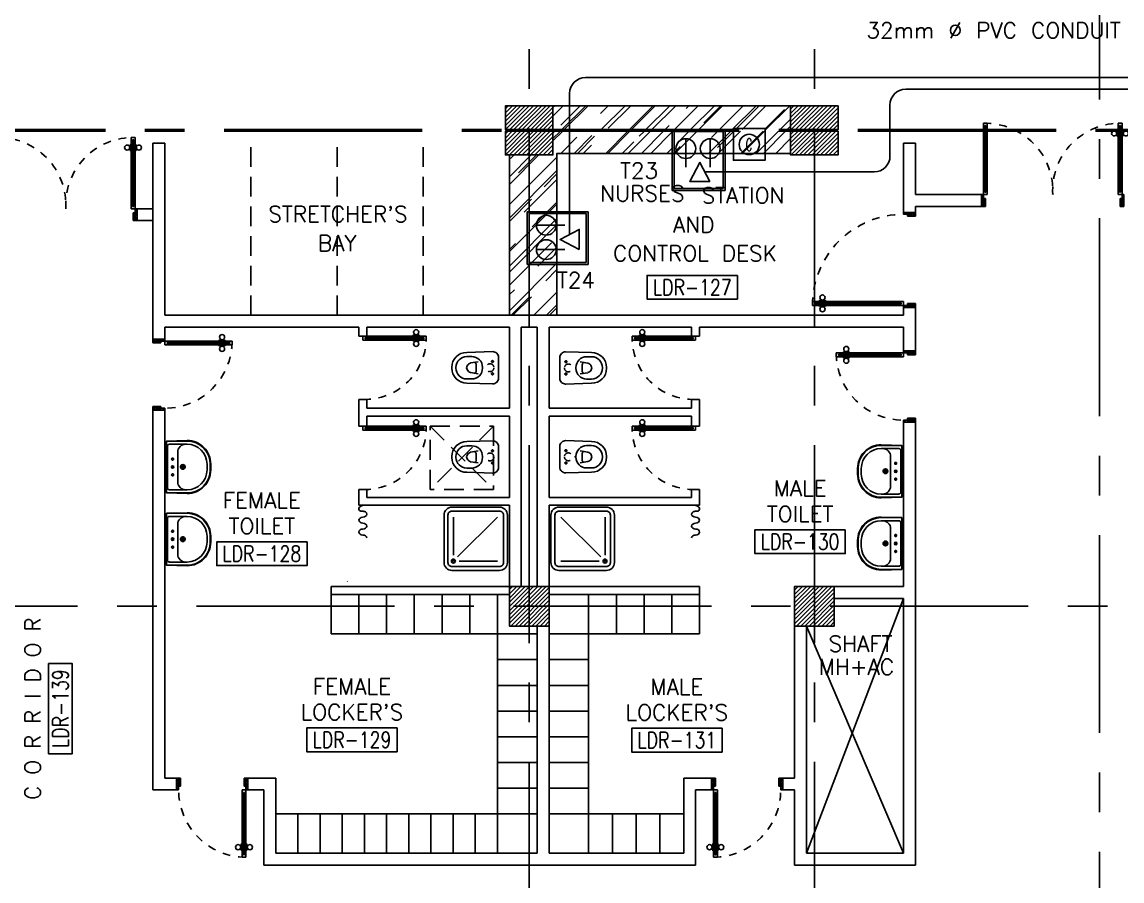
# Model space of a CAD drawing. Extents: x 0 to 92.2, y -1.4 to 78.1.
# Drawn here: x 18.49 to 32.38, y 23.6 to 34.45 of the extents above; entities that cross this region are included whole.
import ezdxf
from ezdxf.enums import TextEntityAlignment as Align

# ---------------------------------------------------------------- set-up
doc = ezdxf.new("R2010")
doc.units = 0
doc.header["$MEASUREMENT"] = 0
for name, pattern in [('CENTERX2', [4, 2.5, -0.5, 0.5, -0.5]), ('DASHED', [0.75, 0.5, -0.25]), ('HIDDEN', [0.375, 0.25, -0.125]), ('HIDDEN2', [0.1875, 0.125, -0.0625])]:
    doc.linetypes.add(name, pattern=pattern)
doc.layers.get('0').update_dxf_attribs({"color": 11, "linetype": 'CONTINUOUS'})
for name, color, linetype in [('A-TILES', 11, 'CONTINUOUS'), ('AXES', 11, 'CENTERX2'), ('COL', 11, 'CONTINUOUS'), ('COUNTER', 11, 'CONTINUOUS'), ('CURT', 11, 'CONTINUOUS'), ('DOOR', 11, 'CONTINUOUS'), ('E-CO', 6, 'CONTINUOUS'), ('E-SOCKETS', 4, 'CONTINUOUS'), ('E-TEXT', 2, 'CONTINUOUS'), ('E-WIRE', 4, 'CONTINUOUS'), ('FIX', 11, 'CONTINUOUS'), ('HAT', 11, 'CONTINUOUS'), ('LOCKER', 11, 'CONTINUOUS'), ('NON-MEDICAL', 11, 'CONTINUOUS'), ('RM-BOX', 11, 'CONTINUOUS'), ('RM-NAME', 11, 'CONTINUOUS'), ('RM-NO', 11, 'CONTINUOUS'), ('SHAFT', 11, 'CONTINUOUS'), ('WALL', 11, 'CONTINUOUS')]:
    doc.layers.add(name, color=color, linetype=linetype)
doc.styles.add('ROMANS', font='ROMANS.shx', dxfattribs={"width": 0.6})
doc.styles.get("Standard").update_dxf_attribs({"font": 'TXT.shx'})

# ---------------------------------------------------------------- blocks, each defined once
blk = doc.blocks.new('RM1')
at = {"layer": 'RM-BOX'}
blk.add_lwpolyline([(570, -200), (-570, -200), (-570, -500), (570, -500)], close=True, dxfattribs=at)
at = {"layer": 'RM-NAME', "style": 'ROMANS'}
blk.add_attdef('ROOMNAME1', text='', height=200, dxfattribs=at).set_placement((0, 324), align=Align.MIDDLE)
blk = doc.blocks.new('*X73')
at = {"color": 0}
for p, q in [((42139, 139879), (42610, 140350)), ((42139, 139932), (42557, 140350)), ((42139, 139985), (42504, 140350)), ((42139, 140038), (42451, 140350)), ((42139, 140091), (42398, 140350)), ((42139, 140144), (42345, 140350)), ((42139, 140197), (42292, 140350)), ((42139, 140250), (42239, 140350)), ((42139, 140303), (42186, 140350)), ((42163, 139850), (42639, 140326)), ((42216, 139850), (42639, 140273)), ((42269, 139850), (42639, 140220)), ((42322, 139850), (42639, 140167)), ((42375, 139850), (42639, 140114)), ((42428, 139850), (42639, 140061)), ((42481, 139850), (42639, 140008)), ((42534, 139850), (42639, 139955)), ((42587, 139850), (42639, 139902))]:
    blk.add_line(p, q, dxfattribs=at)
blk = doc.blocks.new('*X72')
at = {"color": 0}
for p, q in [((38539, 139885), (39004, 140350)), ((38539, 139938), (38951, 140350)), ((38539, 139991), (38898, 140350)), ((38539, 140044), (38845, 140350)), ((38539, 140097), (38792, 140350)), ((38539, 140150), (38738, 140350)), ((38539, 140203), (38685, 140350)), ((38539, 140257), (38632, 140350)), ((38539, 140310), (38579, 140350)), ((38557, 139850), (39039, 140332)), ((38610, 139850), (39039, 140279)), ((38663, 139850), (39039, 140226)), ((38716, 139850), (39039, 140173)), ((38769, 139850), (39039, 140120)), ((38822, 139850), (39039, 140067)), ((38875, 139850), (39039, 140014)), ((38928, 139850), (39039, 139961)), ((38981, 139850), (39039, 139908)), ((39034, 139850), (39039, 139855))]:
    blk.add_line(p, q, dxfattribs=at)
blk = doc.blocks.new('COL50')
at = {"layer": 'COL'}
blk.add_lwpolyline([(-250, 250), (-250, -250), (250, -250), (250, 250)], close=True, dxfattribs=at)
blk = doc.blocks.new('A$C5C5B3FF0')
at = {"layer": 'CURT'}
for centre, major_axis, start_param, end_param in [((50, 300), (49.5, 0), 1.419382, 3.141593), ((50, 300), (50, 0), 3.141593, 4.712389), ((25, 356), (-79.1, 0), 3.926991, 4.390638), ((63, 366), (-39.1, 0), 1.419382, 3.463343), ((25, 356), (79.1, 0), 0.321751, 0.785398), ((50, 150), (50, 0), 1.570796, 3.141593), ((50, 150), (50, 0), 3.141593, 4.712389), ((50, 225), (-50, 0), 3.141593, 4.712389), ((50, 225), (50, 0), 4.712389, 6.283185), ((50, 0), (50, 0), 1.570796, 3.141593), ((50, 75), (50, 0), 0, 1.570796), ((50, 75), (-50, 0), 1.570796, 3.141593)]:
    blk.add_ellipse(centre, major_axis=major_axis, ratio=0.75, start_param=start_param, end_param=end_param, dxfattribs=at)
blk = doc.blocks.new('A$C272A55A0')
at = {"layer": 'DOOR', "color": 0, "linetype": 'BYBLOCK'}
for p, q in [((0, 900), (0, 1050)), ((50, 1050), (0, 1050)), ((50, 950), (50, 1050)), ((1750, 950), (1750, 1050)), ((1750, 1050), (1800, 1050)), ((1800, 1050), (1800, 900)), ((0, 900), (25, 900)), ((25, 950), (50, 950)), ((25, 900), (25, 950)), ((75, 900), (25, 900)), ((25, 850), (25, 900)), ((42, 850), (25, 850)), ((58, 870), (42, 870)), ((42, 870), (42, 850)), ((58, 850), (58, 870)), ((75, 850), (58, 850)), ((75, 900), (75, 850)), ((1725, 900), (1775, 900)), ((1725, 900), (1725, 850)), ((1725, 850), (1742, 850)), ((1742, 870), (1758, 870)), ((1742, 850), (1742, 870)), ((1775, 950), (1750, 950)), ((1758, 870), (1758, 850)), ((1758, 850), (1775, 850)), ((1775, 900), (1775, 950)), ((1800, 900), (1775, 900)), ((1775, 850), (1775, 900)), ((1718, 160), (1709, 160)), ((1709, 95), (1709, 160)), ((1725, 173), (1718, 173)), ((1718, 173), (1718, 83)), ((1718, 95), (1718, 160)), ((1775, 173), (1782, 173)), ((1782, 173), (1782, 83)), ((1782, 160), (1791, 160)), ((1782, 95), (1782, 160)), ((1791, 95), (1791, 160)), ((25, 50), (42, 50)), ((25, 50), (25, 0)), ((25, 0), (75, 0)), ((75, 0), (25, 0)), ((42, 50), (42, 30)), ((42, 30), (58, 30)), ((58, 50), (75, 50)), ((58, 50), (58, 30)), ((75, 50), (75, 0)), ((1718, 95), (1709, 95)), ((1725, 83), (1718, 83)), ((1742, 50), (1725, 50)), ((1725, 50), (1725, 0)), ((1775, 0), (1725, 0)), ((1725, 0), (1775, 0)), ((1742, 50), (1742, 30)), ((1758, 30), (1742, 30)), ((1775, 50), (1758, 50)), ((1758, 50), (1758, 30)), ((1775, 83), (1782, 83)), ((1775, 50), (1775, 0)), ((1782, 95), (1791, 95))]:
    blk.add_line(p, q, dxfattribs=at)
at = {"layer": 'DOOR', "color": 9, "linetype": 'BYBLOCK'}
for p, q in [((50, 1050), (0, 1010)), ((50, 1050), (0, 937)), ((50, 1050), (37, 950)), ((1750, 1050), (1800, 1010)), ((1750, 1050), (1800, 937)), ((1750, 1050), (1763, 950))]:
    blk.add_line(p, q, dxfattribs=at)
at = {"layer": 'DOOR', "linetype": 'BYBLOCK'}
for p, q in [((25, 850), (25, 50)), ((42, 850), (42, 50)), ((58, 850), (58, 50)), ((75, 50), (75, 850)), ((1725, 50), (1725, 850)), ((1742, 850), (1742, 50)), ((1758, 850), (1758, 50)), ((1775, 850), (1775, 50))]:
    blk.add_line(p, q, dxfattribs=at)
at = {"layer": 'DOOR', "color": 0, "linetype": 'BYBLOCK'}
for centre in [(1676, 128), (1824, 128)]:
    blk.add_circle(centre, 32.4, dxfattribs=at)
at = {"layer": 'DOOR', "color": 9, "linetype": 'BYBLOCK'}
for centre, radius, start, end in [((50, 1050), 54.4, 203.2074, 270), ((50, 1050), 74.4, 227.7764, 270), ((50, 1050), 34.4, 180, 270), ((50, 1050), 14.4, 180, 270), ((1750, 1050), 14.4, 270, 0), ((1750, 1050), 34.4, 270, 0), ((1750, 1050), 54.4, 270, 336.7926), ((1750, 1050), 74.4, 270, 312.2236), ((50, 1050), 94.4, 238.0182, 270), ((50, 1050), 114, 244.0838, 257.3774), ((50, 1050), 134, 248.1598, 259.28), ((50, 1050), 154, 251.1053, 256.2858), ((1750, 1050), 94.4, 270, 301.9818), ((1750, 1050), 114, 282.6226, 295.9162), ((1750, 1050), 134, 280.72, 291.8402), ((1750, 1050), 154, 283.7142, 288.8947)]:
    blk.add_arc(centre, radius, start, end, dxfattribs=at)
at = {"layer": 'DOOR', "linetype": 'HIDDEN', "ltscale": 0.5}
for centre, start, end in [((50, 851), 268.3174, 3.2965), ((1750, 851), 176.7035, 271.6826)]:
    blk.add_arc(centre, 851, start, end, dxfattribs=at)
at = {"layer": 'WALL', "linetype": 'BYBLOCK'}
blk.add_line((1800, 900), (1800, 1050), dxfattribs=at)
blk = doc.blocks.new('DOOR90')
at = {"layer": 'DOOR', "color": 0, "linetype": 'BYBLOCK'}
for p, q in [((-150, 0), (-150, -25)), ((-150, 0), (0, 0)), ((0, -50), (0, 0)), ((-1000, -25), (-1000, -75)), ((-1000, -75), (-1000, -25)), ((-950, -25), (-1000, -25)), ((-950, -75), (-1000, -75)), ((-970, -42), (-970, -58)), ((-950, -42), (-970, -42)), ((-950, -58), (-970, -58)), ((-950, -25), (-950, -42)), ((-950, -58), (-950, -75)), ((-918, -25), (-918, -18)), ((-828, -18), (-918, -18)), ((-918, -75), (-918, -82)), ((-828, -82), (-918, -82)), ((-905, -18), (-905, -9)), ((-905, -9), (-840, -9)), ((-905, -18), (-840, -18)), ((-905, -82), (-905, -91)), ((-905, -82), (-840, -82)), ((-905, -91), (-840, -91)), ((-840, -18), (-840, -9)), ((-840, -82), (-840, -91)), ((-828, -25), (-828, -18)), ((-828, -75), (-828, -82)), ((-200, -42), (-200, -25)), ((-200, -25), (-150, -25)), ((-180, -42), (-200, -42)), ((-200, -75), (-200, -58)), ((-200, -58), (-180, -58)), ((-150, -75), (-200, -75)), ((-180, -58), (-180, -42)), ((-150, -75), (-150, -25)), ((-150, -25), (-100, -25)), ((-100, -25), (-100, -50)), ((-100, -50), (0, -50)), ((-150, -900), (-150, -875)), ((-150, -875), (-100, -875)), ((0, -900), (-150, -900)), ((-150, -900), (0, -900)), ((-100, -850), (0, -850)), ((-100, -875), (-100, -850)), ((0, -850), (0, -900))]:
    blk.add_line(p, q, dxfattribs=at)
at = {"layer": 'DOOR', "color": 9, "linetype": 'BYBLOCK'}
for p, q in [((0, -50), (-114, 0)), ((0, -50), (-40, 0)), ((0, -50), (-100, -37)), ((0, -850), (-114, -900)), ((0, -850), (-100, -863)), ((0, -850), (-40, -900))]:
    blk.add_line(p, q, dxfattribs=at)
at = {"layer": 'DOOR', "linetype": 'BYBLOCK'}
for p, q in [((-200, -25), (-950, -25)), ((-200, -42), (-950, -42)), ((-200, -58), (-950, -58)), ((-950, -75), (-200, -75))]:
    blk.add_line(p, q, dxfattribs=at)
at = {"layer": 'DOOR', "color": 0, "linetype": 'BYBLOCK'}
for centre in [(-873, 24), (-873, -124)]:
    blk.add_circle(centre, 32.4, dxfattribs=at)
at = {"layer": 'DOOR', "color": 9, "linetype": 'BYBLOCK'}
for centre, radius, start, end in [((0, -50), 154, 161.1053, 166.2858), ((0, -50), 134, 158.1598, 169.28), ((0, -50), 94.4, 148.0182, 180), ((0, -50), 74.4, 137.7764, 180), ((0, -50), 114, 154.0838, 167.3774), ((0, -50), 54.4, 113.2074, 180), ((0, -50), 34.4, 90, 180), ((0, -50), 14.4, 90, 180), ((0, -850), 154, 193.7142, 198.8947), ((0, -850), 134, 190.72, 201.8402), ((0, -850), 94.4, 180, 211.9818), ((0, -850), 74.4, 180, 222.2236), ((0, -850), 54.4, 180, 246.7926), ((0, -850), 34.4, 180, 270), ((0, -850), 14.4, 180, 270)]:
    blk.add_arc(centre, radius, start, end, dxfattribs=at)
at = {"layer": 'DOOR', "linetype": 'HIDDEN', "ltscale": 0.5}
blk.add_arc((-150, -25), 850, 180, 270, dxfattribs=at)
blk = doc.blocks.new('C5')
at = {"layer": 'HAT', "linetype": 'BYBLOCK'}
h = blk.add_hatch(dxfattribs=at)
h.set_pattern_fill('ANSI31', color=256, scale=300, style=0)
h.set_pattern_definition([(45, (-223356.182, -51411.005), (-26.516504, 26.516504), [])])
h.paths.add_polyline_path([(300, 300), (0, 300), (0, 0), (300, 0)])
h.paths.add_polyline_path([(600, 300), (300, 300), (300, 0), (600, 0)])
at = {"layer": 'COL'}
blk.add_lwpolyline([(600, 300), (0, 300), (0, 0), (600, 0)], close=True, dxfattribs=at)
blk = doc.blocks.new('A$C012D15BF')
at = {"layer": 'DOOR', "color": 0, "linetype": 'BYBLOCK'}
for p, q in [((0, 750), (0, 800)), ((50, 800), (0, 800)), ((0, 750), (50, 750)), ((30, 767), (30, 783)), ((30, 783), (50, 783)), ((50, 767), (30, 767)), ((50, 783), (50, 800)), ((50, 750), (50, 767)), ((628, 800), (628, 808)), ((628, 808), (718, 808)), ((628, 750), (628, 743)), ((628, 743), (718, 743)), ((640, 808), (640, 817)), ((705, 817), (640, 817)), ((705, 808), (640, 808)), ((640, 743), (640, 734)), ((705, 743), (640, 743)), ((705, 734), (640, 734)), ((705, 808), (705, 817)), ((705, 743), (705, 734)), ((718, 800), (718, 808)), ((718, 750), (718, 743)), ((750, 800), (750, 783)), ((750, 800), (800, 800)), ((750, 783), (770, 783)), ((750, 767), (750, 750)), ((750, 767), (770, 767)), ((750, 750), (800, 750)), ((770, 783), (770, 767)), ((800, 800), (800, 750)), ((800, 750), (800, 800))]:
    blk.add_line(p, q, dxfattribs=at)
at = {"layer": 'DOOR', "linetype": 'BYBLOCK'}
for p, q in [((50, 800), (750, 800)), ((50, 783), (750, 783)), ((50, 767), (750, 767)), ((750, 750), (50, 750))]:
    blk.add_line(p, q, dxfattribs=at)
at = {"layer": 'DOOR', "color": 0, "linetype": 'BYBLOCK'}
for centre in [(673, 849), (673, 702)]:
    blk.add_circle(centre, 32.4, dxfattribs=at)
at = {"layer": 'DOOR', "linetype": 'HIDDEN', "ltscale": 0.5}
blk.add_arc((25, 775), 775, 268.1524, 1.8476, dxfattribs=at)
blk = doc.blocks.new('LAV-003')
at = {"layer": 'FIX', "linetype": 'CONTINUOUS'}
for p, q in [((-328, -285), (-328, -25)), ((327, -285), (327, -25)), ((-288, -285), (-288, -265)), ((0, -165), (-188, -165)), ((0, -165), (187, -165)), ((287, -285), (287, -265)), ((0, -535), (-38, -535)), ((0, -535), (37, -535)), ((0, -575), (-38, -575)), ((0, -575), (37, -575))]:
    blk.add_line(p, q, dxfattribs=at)
at = {"layer": 'FIX', "linetype": 'BYBLOCK'}
blk.add_line((-328, -25), (327, -25), dxfattribs=at)
at = {"layer": 'FIX', "linetype": 'BYBLOCK', "ltscale": 0.3}
for p, q in [((-288, -265), (-288, -60)), ((0, -35), (-262, -35)), ((0, -35), (262, -35)), ((287, -265), (287, -60))]:
    blk.add_line(p, q, dxfattribs=at)
at = {"layer": 'FIX'}
for p, q in [((-16, -101), (15, -101)), ((0, -85), (0, -116))]:
    blk.add_line(p, q, dxfattribs=at)
at = {"layer": 'FIX', "linetype": 'DASHED', "ltscale": 0.04}
for p, q in [((-36, -230), (37, -230)), ((0, -194), (0, -266))]:
    blk.add_line(p, q, dxfattribs=at)
at = {"layer": 'FIX', "linetype": 'CONTINUOUS'}
blk.add_lwpolyline([(295, -25), (0, -25), (-328, -25), (-335, -285, 0.414214), (-38, -582), (0, -582), (37, -582, 0.414214), (334, -285), (327, -25), (0, -25)], format="xyb", dxfattribs=at)
at = {"layer": 'FIX', "linetype": 'HIDDEN', "ltscale": 0.05}
for centre in [(-100, -101), (100, -101)]:
    blk.add_circle(centre, 12.4, dxfattribs=at)
at = {"layer": 'FIX'}
for centre, radius in [((0, -101), 15.5), ((0, -230), 29.5), ((0, -230), 22.5)]:
    blk.add_circle(centre, radius, dxfattribs=at)
at = {"layer": 'FIX', "linetype": 'BYBLOCK', "ltscale": 0.3}
for centre, start, end in [((-262, -60), 90, 180), ((262, -60), 0, 90)]:
    blk.add_arc(centre, 25, start, end, dxfattribs=at)
at = {"layer": 'FIX', "linetype": 'CONTINUOUS'}
for centre, radius, start, end in [((-188, -265), 100, 90, 180), ((187, -265), 100, 0, 90), ((-38, -285), 290, 180, 270), ((-38, -285), 250, 180, 270), ((37, -285), 250, 270, 0), ((37, -285), 290, 270, 0)]:
    blk.add_arc(centre, radius, start, end, dxfattribs=at)
blk = doc.blocks.new('WC1')
at = {"layer": 'FIX'}
for p, q in [((-210, 204), (-538, 194)), ((-475, 141), (-538, 141)), ((-727, 5), (-727, -5)), ((-674, 5), (-674, -5)), ((-534, 24), (-540, 0)), ((-540, 0), (-534, -24)), ((-395, 76), (-490, 60)), ((-339, 5), (-339, -5)), ((-490, -60), (-395, -76)), ((-538, -141), (-475, -141)), ((-538, -194), (-210, -204))]:
    blk.add_line(p, q, dxfattribs=at)
at = {"layer": 'FIX', "linetype": 'CONTINUOUS'}
blk.add_line((-420, -47), (-420, 45), dxfattribs=at)
at = {"layer": 'FIX'}
blk.add_lwpolyline([(-213, -204), (-210, -204, 0.414214), (-137, -131), (-137, 0), (-137, 131, 0.414214), (-210, 204)], format="xyb", dxfattribs=at)
at = {"layer": 'FIX', "linetype": 'HIDDEN2', "ltscale": 0.3}
blk.add_circle((-245, 0), 49.8, dxfattribs=at)
at = {"layer": 'FIX', "linetype": 'HIDDEN', "ltscale": 0.05}
for centre in [(-213, 78), (-213, -77)]:
    blk.add_circle(centre, 11.6, dxfattribs=at)
at = {"layer": 'FIX'}
for centre, radius, start, end in [((-538, 5), 189, 90, 180), ((-538, 5), 136, 90, 180), ((-475, 5), 136, 360, 90), ((-473, -7), 68.2, 128.9242, 152.8468), ((-464, -18), 82, 108.496, 128.9242), ((-538, -5), 189, 180, 270), ((-538, -5), 136, 180, 270), ((-473, 7), 68.2, 207.1532, 231.0758), ((-464, 18), 82, 231.0758, 251.504), ((-475, -5), 136, 270, 0)]:
    blk.add_arc(centre, radius, start, end, dxfattribs=at)
at = {"layer": 'FIX', "linetype": 'CONTINUOUS'}
for centre, start, end in [((-443, 46), 357.6662, 91.6121), ((-442, -46), 268.3879, 2.3338)]:
    blk.add_arc(centre, 22.3, start, end, dxfattribs=at)
blk = doc.blocks.new('SHR1')
at = {"layer": 'FIX'}
for p, q in [((-196, 196), (-700, 700)), ((-143, 218), (-143, 700)), ((-218, 143), (-700, 143))]:
    blk.add_line(p, q, dxfattribs=at)
for points in [[(-825, 125), (-825, 725, -0.414214), (-725, 825), (-125, 825, -0.414214), (-25, 725), (-25, 125, -0.414214), (-125, 25), (-725, 25, -0.414214)], [(-775, 125), (-775, 725, -0.414214), (-725, 775), (-125, 775, -0.414214), (-75, 725), (-75, 125, -0.414214), (-125, 75), (-725, 75, -0.414214)]]:
    blk.add_lwpolyline(points, format="xyb", close=True, dxfattribs=at)
for radius in [25, 15]:
    blk.add_circle((-143, 143), radius, dxfattribs=at)
blk = doc.blocks.new('DOOR100')
at = {"layer": 'DOOR', "color": 0, "linetype": 'BYBLOCK'}
for p, q in [((-25, 1300), (-75, 1300)), ((-75, 1300), (-25, 1300)), ((-75, 1250), (-75, 1300)), ((-58, 1250), (-75, 1250)), ((-42, 1270), (-58, 1270)), ((-58, 1250), (-58, 1270)), ((-42, 1250), (-42, 1270)), ((-25, 1250), (-42, 1250)), ((-25, 1250), (-25, 1300)), ((-82, 1205), (-91, 1205)), ((-91, 1205), (-91, 1140)), ((-82, 1140), (-91, 1140)), ((-75, 1218), (-82, 1218)), ((-82, 1128), (-82, 1218)), ((-82, 1205), (-82, 1140)), ((-75, 1128), (-82, 1128)), ((-25, 1218), (-18, 1218)), ((-25, 1128), (-18, 1128)), ((-18, 1128), (-18, 1218)), ((-18, 1205), (-9, 1205)), ((-18, 1205), (-18, 1140)), ((-18, 1140), (-9, 1140)), ((-9, 1205), (-9, 1140)), ((-1200, 0), (-1200, 150)), ((-1200, 150), (-1175, 150)), ((-1200, 150), (-1200, 0)), ((-1175, 150), (-1175, 100)), ((-75, 200), (-58, 200)), ((-75, 150), (-75, 200)), ((-75, 150), (-25, 150)), ((-58, 200), (-58, 180)), ((-58, 180), (-42, 180)), ((-42, 200), (-25, 200)), ((-42, 180), (-42, 200)), ((-25, 200), (-25, 150)), ((0, 150), (-25, 150)), ((-25, 150), (-25, 100)), ((0, 150), (0, 0)), ((-1150, 0), (-1200, 0)), ((-1175, 100), (-1150, 100)), ((-1150, 100), (-1150, 0)), ((-50, 100), (-50, 0)), ((-25, 100), (-50, 100)), ((-50, 0), (0, 0))]:
    blk.add_line(p, q, dxfattribs=at)
at = {"layer": 'DOOR', "linetype": 'BYBLOCK'}
for p, q in [((-75, 1250), (-75, 200)), ((-58, 200), (-58, 1250)), ((-42, 200), (-42, 1250)), ((-25, 200), (-25, 1250)), ((0, 0), (0, 150))]:
    blk.add_line(p, q, dxfattribs=at)
at = {"layer": 'DOOR', "color": 9, "linetype": 'BYBLOCK'}
for p, q in [((-1150, 0), (-1200, 114)), ((-1150, 0), (-1200, 40)), ((-1150, 0), (-1163, 100)), ((-50, 0), (0, 114)), ((-50, 0), (-37, 100)), ((-50, 0), (0, 40))]:
    blk.add_line(p, q, dxfattribs=at)
at = {"layer": 'DOOR', "color": 0, "linetype": 'BYBLOCK'}
for centre in [(-124, 1173), (24, 1173)]:
    blk.add_circle(centre, 32.4, dxfattribs=at)
at = {"layer": 'DOOR', "linetype": 'HIDDEN', "ltscale": 0.5}
blk.add_arc((-25, 150), 1150, 90, 180.0001, dxfattribs=at)
at = {"layer": 'DOOR', "color": 9, "linetype": 'BYBLOCK'}
for centre, radius, start, end in [((-1150, 0), 154, 103.7142, 108.8947), ((-50, 0), 154, 71.1053, 76.2858), ((-1150, 0), 134, 100.72, 111.8402), ((-1150, 0), 94.4, 90, 121.9818), ((-1150, 0), 74.4, 90, 132.2236), ((-1150, 0), 54.4, 90, 156.7926), ((-1150, 0), 34.4, 90, 180), ((-1150, 0), 14.4, 90, 180), ((-50, 0), 94.4, 58.0182, 90), ((-50, 0), 74.4, 47.7764, 90), ((-50, 0), 54.4, 23.2074, 90), ((-50, 0), 34.4, 0, 90), ((-50, 0), 14.4, 0, 90), ((-50, 0), 134, 68.1598, 79.28), ((-50, 0), 114, 64.0838, 77.3774)]:
    blk.add_arc(centre, radius, start, end, dxfattribs=at)
blk = doc.blocks.new('A$C49F1192B')
at = {"layer": 'DOOR', "color": 0, "linetype": 'BYBLOCK', "xscale": -1, "rotation": 270}
blk.add_blockref('DOOR100', (0, 1200), dxfattribs=at)

msp = doc.modelspace()

# ---------------------------------------------------------------- hatches: boundary and pattern name
at = {"layer": 'COUNTER'}
h = msp.add_hatch(dxfattribs=at)
h.set_pattern_fill('AR-RROOF', color=11, scale=0.3, angle=45, style=0)
h.set_pattern_definition([(45, (-205.9635, -18.31986), (0.25455844, 0.6788225), [4.5, -0.6, 1.5, -0.3]), (45, (-205.78742, -17.93166), (-0.49426764, 0.0700036), [0.9, -0.099, 1.8, -0.225]), (45, (-206.03774, -18.03348), (0.96095812, 1.24521504), [2.4, -0.42, 1.2, -0.3])])
h.paths.add_polyline_path([(24.8927, 32.7711), (24.6427, 32.7711), (24.6427, 30.7461), (24.8927, 30.7461)])
h.paths.add_polyline_path([(25.2427, 32.7911), (28.1927, 32.7911), (28.1927, 33.0711), (25.1927, 33.0711), (25.1927, 32.7711), (24.8927, 32.7711), (24.8927, 30.7461), (25.2427, 30.7461)])
h.paths.add_polyline_path([(28.1927, 33.3911), (25.1927, 33.3911), (25.1927, 33.0911), (28.1927, 33.0911)])
h.paths.add_polyline_path([(26.0321, 32.8674), (26.0321, 33.3149), (26.2946, 33.3149), (26.2946, 32.8674)], flags=9)

# ---------------------------------------------------------------- linework, layer by layer
at = {"layer": 'AXES'}
for p, q in [((24.8927, -1.3931), (24.8927, 77.4195)), ((28.4927, -1.3931), (28.4927, 77.4195)), ((32.0927, 5.4711), (32.0927, 64.2911)), ((1.0427, 33.0911), (74.1327, 33.0911)), ((1.0427, 33.0711), (74.1327, 33.0711)), ((0.6927, 27.0711), (68.7327, 27.0711))]:
    msp.add_line(p, q, dxfattribs=at)
at = {"layer": 'COL', "linetype": 'BYBLOCK'}
msp.add_line((28.2427, 33.0711), (28.2427, 33.0911), dxfattribs=at)
at = {"layer": 'COL'}
msp.add_lwpolyline([(24.6427, 27.3211), (24.6427, 26.8211), (25.1427, 26.8211), (25.1427, 27.3211)], close=True, dxfattribs=at)
at = {"layer": 'COUNTER'}
for p, q in [((28.1927, 33.3911), (25.1927, 33.3911)), ((24.642, 32.7711), (24.642, 30.7461)), ((25.2427, 32.7711), (25.2427, 30.7461)), ((28.1927, 32.7911), (25.2457, 32.7911))]:
    msp.add_line(p, q, dxfattribs=at)
at = {"layer": 'E-CO', "color": 4}
msp.add_lwpolyline([(27.8706, 33.105), (27.4706, 33.105), (27.4706, 32.705), (27.8706, 32.705)], close=True, dxfattribs=at)
at = {"layer": 'E-SOCKETS'}
for p, q in [((26.6989, 33.0911), (27.3662, 33.0911)), ((26.6989, 32.3215), (26.6989, 33.0911)), ((27.3662, 33.0911), (27.3662, 32.3215)), ((26.87, 32.9758), (26.87, 32.6175)), ((27.1777, 32.9758), (27.1777, 32.6175)), ((27.3662, 32.3215), (26.6989, 32.3215)), ((24.8686, 32.0545), (24.8686, 31.3872)), ((25.6383, 32.0545), (24.8686, 32.0545)), ((25.6383, 31.3872), (25.6383, 32.0545)), ((24.9839, 31.8834), (25.3423, 31.8834)), ((24.9839, 31.5757), (25.3423, 31.5757)), ((24.8686, 31.3872), (25.6383, 31.3872))]:
    msp.add_line(p, q, dxfattribs=at)
at = {"layer": 'E-SOCKETS', "color": 8}
for p, q in [((26.7239, 32.3465), (26.7239, 33.0661)), ((26.7239, 33.0661), (27.3412, 33.0661)), ((27.3412, 33.0661), (27.3412, 32.3465)), ((27.3412, 32.3465), (26.7239, 32.3465)), ((25.6133, 32.0295), (24.8936, 32.0295)), ((24.8936, 32.0295), (24.8936, 31.4122)), ((25.6133, 31.4122), (25.6133, 32.0295)), ((24.8936, 31.4122), (25.6133, 31.4122))]:
    msp.add_line(p, q, dxfattribs=at)
at = {"layer": 'E-SOCKETS'}
for points in [[(27.1747, 32.4355), (26.9222, 32.4355), (27.0484, 32.6776), (27.0484, 32.6776)], [(25.5243, 31.5787), (25.5243, 31.8312), (25.2821, 31.7049), (25.2821, 31.7049)]]:
    msp.add_lwpolyline(points, close=True, dxfattribs=at)
for centre in [(26.87, 32.8508), (27.1777, 32.8508), (25.1089, 31.8834), (25.1089, 31.5757)]:
    msp.add_circle(centre, 0.125, dxfattribs=at)
at = {"layer": 'E-WIRE', "color": 4}
msp.add_line((33.5321, 33.7473), (25.6032, 33.7473), dxfattribs=at)
at = {"layer": 'E-WIRE', "linetype": 'BYBLOCK', "ltscale": 0.3}
for p, q in [((25.4032, 31.7681), (25.4032, 33.5473)), ((27.1116, 32.5566), (29.2469, 32.5566))]:
    msp.add_line(p, q, dxfattribs=at)
at = {"layer": 'E-WIRE', "color": 4, "linetype": 'BYBLOCK'}
for p, q in [((33.5321, 33.6001), (29.6469, 33.6001)), ((29.4469, 32.7566), (29.4469, 33.4001))]:
    msp.add_line(p, q, dxfattribs=at)
at = {"layer": 'E-WIRE'}
msp.add_circle((27.6706, 32.9036), 0.128, dxfattribs=at)
at = {"layer": 'E-WIRE', "linetype": 'BYBLOCK'}
msp.add_arc((25.6032, 33.5473), 0.2, 90, 180, dxfattribs=at)
at = {"layer": 'E-WIRE', "color": 4, "linetype": 'BYBLOCK'}
msp.add_arc((29.6469, 33.4001), 0.2, 90, 180, dxfattribs=at)
at = {"layer": 'E-WIRE', "linetype": 'BYBLOCK', "ltscale": 0.3}
msp.add_arc((29.2469, 32.7566), 0.2, 270, 0, dxfattribs=at)
at = {"layer": 'FIX', "linetype": 'BYBLOCK'}
msp.add_line((20.3157, 28.5027), (20.3157, 29.1577), dxfattribs=at)
at = {"layer": 'FIX'}
msp.add_line((25.4697, 28.9635), (25.4697, 28.9538), dxfattribs=at)
at = {"layer": 'FIX', "color": 32, "linetype": 'CONTINUOUS'}
msp.add_lwpolyline([(20.3157, 29.125), (20.3157, 28.8302), (20.3157, 28.5027), (20.5757, 28.4957, 0.4142136), (20.8727, 28.7927), (20.8727, 28.8302), (20.8727, 28.8677, 0.4142136), (20.5757, 29.1647), (20.3157, 29.1577), (20.3157, 28.8302)], format="xyb", dxfattribs=at)
at = {"layer": 'HAT', "linetype": 'BYBLOCK'}
msp.add_arc((25.2457, 32.7881), 0.003, 90, 180, dxfattribs=at)
at = {"layer": 'LOCKER', "linetype": 'BYBLOCK'}
for p, q in [((22.3927, 27.2211), (22.3927, 26.7211)), ((22.7427, 26.7211), (22.7427, 27.2211)), ((23.0927, 26.7211), (23.0927, 27.2211)), ((23.4427, 26.7211), (23.4427, 27.2211)), ((23.7927, 26.7211), (23.7927, 27.2211)), ((24.1427, 26.7211), (24.1427, 27.2211)), ((24.4927, 23.9512), (24.4927, 27.2211)), ((25.6427, 23.9512), (25.6427, 27.2211)), ((25.9927, 26.7211), (25.9927, 27.2211)), ((26.3427, 26.7211), (26.3427, 27.2211)), ((26.6927, 26.7211), (26.6927, 27.2211)), ((27.0427, 27.2211), (27.0427, 26.7211)), ((24.9927, 26.7211), (22.3927, 26.7211)), ((25.1427, 26.7211), (27.0427, 26.7211)), ((24.4927, 26.3969), (24.9927, 26.3969)), ((25.6427, 26.3969), (25.1427, 26.3969)), ((24.4927, 26.0726), (24.9927, 26.0726)), ((25.6427, 26.0726), (25.1427, 26.0726)), ((24.4927, 25.7483), (24.9927, 25.7483)), ((25.6427, 25.7483), (25.1427, 25.7483)), ((24.4927, 25.424), (24.9927, 25.424)), ((25.6427, 25.424), (25.1427, 25.424)), ((24.4927, 25.0997), (24.9927, 25.0997)), ((25.6427, 25.0997), (25.1427, 25.0997)), ((24.4927, 24.7754), (24.9927, 24.7754)), ((25.6427, 24.7754), (25.1427, 24.7754)), ((24.9927, 24.4512), (21.6927, 24.4512)), ((21.9727, 24.4512), (21.9727, 23.9512)), ((22.2527, 24.4512), (22.2527, 23.9512)), ((22.5327, 24.4512), (22.5327, 23.9512)), ((22.8127, 24.4512), (22.8127, 23.9512)), ((23.0927, 24.4512), (23.0927, 23.9512)), ((23.3727, 24.4512), (23.3727, 23.9512)), ((23.6527, 24.4512), (23.6527, 23.9512)), ((23.9327, 24.4512), (23.9327, 23.9512)), ((24.2127, 24.4512), (24.2127, 23.9512)), ((26.8427, 24.4512), (25.1427, 24.4512)), ((25.9427, 24.4512), (25.9427, 23.9512)), ((26.2427, 24.4512), (26.2427, 23.9512)), ((26.5427, 24.4512), (26.5427, 23.9512))]:
    msp.add_line(p, q, dxfattribs=at)
at = {"layer": 'NON-MEDICAL'}
for p, q in [((28.1927, 33.3911), (25.1927, 33.3911)), ((24.6427, 32.7711), (24.6427, 30.7461)), ((25.2427, 32.7881), (25.2427, 30.7461)), ((28.1927, 32.7911), (25.2457, 32.7911))]:
    msp.add_line(p, q, dxfattribs=at)
at = {"layer": 'RM-NAME'}
msp.add_lwpolyline([(27.5215, 31.25), (26.3817, 31.25), (26.3817, 30.95), (27.5215, 30.95)], close=True, dxfattribs=at)
at = {"layer": 'SHAFT', "linetype": 'HIDDEN'}
for p, q in [((21.3802, 30.7461), (21.3802, 32.9211)), ((22.4677, 30.7461), (22.4677, 32.9211)), ((23.5552, 30.7461), (23.5552, 32.9211)), ((23.6427, 29.3461), (24.4427, 28.5461)), ((24.4427, 29.3461), (23.6427, 28.5461))]:
    msp.add_line(p, q, dxfattribs=at)
at = {"layer": 'SHAFT'}
for p, q in [((28.3927, 23.9512), (29.6177, 27.1711)), ((29.6177, 23.9512), (28.3927, 26.8211))]:
    msp.add_line(p, q, dxfattribs=at)
at = {"layer": 'SHAFT', "linetype": 'HIDDEN'}
msp.add_lwpolyline([(23.6427, 29.3461), (24.4427, 29.3461), (24.4427, 28.5461), (23.6427, 28.5461)], close=True, dxfattribs=at)
at = {"layer": 'WALL'}
for p, q in [((20.1427, 32.9211), (20.1427, 30.4461)), ((20.2927, 32.9211), (20.1427, 32.9211)), ((29.6177, 32.9211), (29.6177, 32.0461)), ((29.6177, 32.9211), (29.7677, 32.9211)), ((29.7677, 32.2711), (30.6006, 32.2711)), ((30.6006, 32.2711), (30.6006, 32.1211)), ((19.9427, 32.0911), (20.1427, 32.0911)), ((29.7677, 32.1211), (30.6006, 32.1211)), ((19.9427, 31.9411), (20.1427, 31.9411)), ((29.6177, 32.0461), (29.7677, 32.0461)), ((29.6177, 30.8461), (29.7677, 30.8461)), ((29.6177, 30.8461), (29.6177, 30.7461)), ((20.2927, 30.7461), (29.6177, 30.7461)), ((20.2927, 30.5961), (22.7427, 30.5961)), ((20.2927, 30.5961), (20.2927, 30.4461)), ((22.8427, 30.5961), (24.6427, 30.5961)), ((25.1427, 30.5961), (26.9427, 30.5961)), ((27.0427, 30.5961), (29.6177, 30.5961)), ((29.6177, 30.5961), (29.6177, 30.2961)), ((20.1427, 30.4461), (20.2927, 30.4461)), ((29.6177, 30.2961), (29.7677, 30.2961)), ((20.1427, 29.5461), (20.2927, 29.5461)), ((20.1427, 29.5461), (20.1427, 24.7512)), ((20.2927, 29.5461), (20.2927, 24.9012)), ((29.6177, 29.3961), (29.6177, 27.3211)), ((29.6177, 29.3961), (29.7677, 29.3961)), ((29.7677, 29.3961), (29.7677, 23.8012)), ((24.6427, 27.2211), (22.7427, 27.2211)), ((28.7427, 27.3211), (29.6177, 27.3211)), ((28.7427, 27.1711), (29.6177, 27.1711)), ((29.6177, 27.1711), (29.6177, 23.9512)), ((28.2427, 26.8211), (28.2427, 24.9012)), ((28.3927, 26.8211), (28.3927, 23.9512)), ((20.4427, 24.9012), (20.4427, 24.7512)), ((21.3427, 24.9012), (21.3427, 24.7512)), ((21.6927, 24.9012), (21.6927, 23.9512)), ((26.8427, 24.9012), (26.8427, 23.9512)), ((27.1927, 24.9012), (27.1927, 24.7512)), ((28.0927, 24.9012), (28.0927, 24.7512)), ((21.5427, 24.7512), (21.5427, 23.8012)), ((26.9927, 24.7512), (26.9927, 23.8012)), ((28.2427, 24.7512), (28.2427, 23.8012)), ((29.6177, 23.9512), (28.3927, 23.9512)), ((29.7677, 23.8012), (28.2427, 23.8012))]:
    msp.add_line(p, q, dxfattribs=at)
at = {"layer": 'WALL', "linetype": 'BYBLOCK'}
for p, q in [((20.2927, 30.7461), (20.2927, 32.9211)), ((29.7677, 32.2711), (29.7677, 32.9211)), ((19.9427, 31.9411), (19.9427, 32.0911)), ((29.7677, 32.0461), (29.7677, 32.1211)), ((29.7677, 30.2961), (29.7677, 30.8461)), ((22.7427, 30.5961), (22.7427, 30.4836)), ((22.8427, 30.5961), (22.8427, 30.4836)), ((24.6427, 29.5711), (24.6427, 30.5961)), ((24.6427, 29.5711), (24.6427, 30.5961)), ((24.7927, 27.3211), (24.7927, 30.5961)), ((24.9927, 30.5961), (24.7927, 30.5961)), ((24.9927, 29.5711), (24.9927, 30.5961)), ((24.9927, 27.3211), (24.9927, 30.5961)), ((25.1427, 29.5711), (25.1427, 30.5961)), ((25.1427, 29.5711), (25.1427, 30.5961)), ((26.9427, 30.4836), (26.9427, 30.5961)), ((27.0427, 30.4836), (27.0427, 30.5961)), ((22.8427, 30.4836), (22.7427, 30.4836)), ((26.9427, 30.4836), (27.0427, 30.4836)), ((22.7427, 29.3461), (22.7427, 29.6836)), ((22.8427, 29.6836), (22.7427, 29.6836)), ((22.8427, 29.5711), (22.8427, 29.6836)), ((26.9427, 29.5711), (26.9427, 29.6836)), ((26.9427, 29.6836), (27.0427, 29.6836)), ((27.0427, 29.3461), (27.0427, 29.6836)), ((24.6427, 29.5711), (22.8427, 29.5711)), ((24.6427, 29.4711), (22.8427, 29.4711)), ((22.8427, 29.3461), (22.8427, 29.4711)), ((24.6427, 28.4461), (24.6427, 29.4711)), ((24.6427, 28.4461), (24.6427, 29.4711)), ((24.9927, 28.4461), (24.9927, 29.4711)), ((25.1427, 29.5711), (26.9427, 29.5711)), ((25.1427, 29.5711), (26.9427, 29.5711)), ((25.1427, 29.4711), (26.9427, 29.4711)), ((25.1427, 28.4461), (25.1427, 29.4711)), ((25.1427, 29.4711), (26.9427, 29.4711)), ((25.1427, 28.4461), (25.1427, 29.4711)), ((26.9427, 29.3461), (26.9427, 29.4711)), ((22.8427, 29.3461), (22.7427, 29.3461)), ((26.9427, 29.3461), (27.0427, 29.3461)), ((22.7427, 28.3461), (22.7427, 28.5461)), ((22.8427, 28.5461), (22.7427, 28.5461)), ((22.8427, 28.4461), (22.8427, 28.5461)), ((26.9427, 28.4461), (26.9427, 28.5461)), ((26.9427, 28.5461), (27.0427, 28.5461)), ((27.0427, 28.3461), (27.0427, 28.5461)), ((24.6427, 28.3461), (22.7427, 28.3461)), ((24.6427, 28.4461), (22.8427, 28.4461)), ((24.6427, 28.3461), (24.6427, 27.3211)), ((24.9927, 27.3211), (24.9927, 28.3461)), ((25.1427, 28.4461), (26.9427, 28.4461)), ((25.1427, 28.4461), (26.9427, 28.4461)), ((25.1427, 23.9512), (25.1427, 28.3461)), ((25.1427, 28.3461), (27.0427, 28.3461)), ((25.1427, 28.3461), (27.0427, 28.3461)), ((25.1427, 27.3211), (25.1427, 28.3461)), ((24.6427, 27.3211), (22.3927, 27.3211)), ((22.3927, 27.3211), (22.3927, 27.2211)), ((24.6427, 27.2211), (22.3927, 27.2211)), ((25.1427, 27.3211), (27.0427, 27.3211)), ((25.1427, 27.3211), (27.0427, 27.3211)), ((25.1427, 27.2211), (27.0427, 27.2211)), ((25.1427, 27.2211), (27.0427, 27.2211)), ((27.0427, 27.2211), (27.0427, 27.3211)), ((27.0427, 27.2211), (27.0427, 27.3211)), ((24.9927, 23.9512), (24.9927, 26.8211)), ((25.1427, 23.9512), (25.1427, 26.8211)), ((20.4427, 24.9012), (20.2927, 24.9012)), ((21.6927, 24.9012), (21.3427, 24.9012)), ((26.8427, 24.9012), (27.1927, 24.9012)), ((28.0927, 24.9012), (28.2427, 24.9012)), ((20.4427, 24.7512), (20.1427, 24.7512)), ((21.5427, 24.7512), (21.3427, 24.7512)), ((26.9927, 24.7512), (27.1927, 24.7512)), ((28.0927, 24.7512), (28.2427, 24.7512)), ((24.9927, 23.9512), (21.6927, 23.9512)), ((26.8427, 23.9512), (25.1427, 23.9512)), ((26.9927, 23.8012), (21.5427, 23.8012))]:
    msp.add_line(p, q, dxfattribs=at)
at = {"layer": 'WALL', "color": 250, "linetype": 'BYBLOCK', "ltscale": 0.3}
msp.add_line((22.5957, 27.3852), (22.5977, 27.3872), dxfattribs=at)
at = {"layer": 'WALL', "linetype": 'BYBLOCK', "ltscale": 0.3}
for points in [[(24.5927, 33.3911), (25.1927, 33.3911), (25.1927, 33.0911), (24.5927, 33.0911)], [(28.1927, 33.3911), (28.7927, 33.3911), (28.7927, 33.0911), (28.1927, 33.0911)], [(24.5927, 33.0711), (25.1927, 33.0711), (25.1927, 32.7711), (24.5927, 32.7711)], [(28.1927, 33.0711), (28.7927, 33.0711), (28.7927, 32.7711), (28.1927, 32.7711)], [(24.6427, 26.8211), (25.1427, 26.8211), (25.1427, 27.3211), (24.6427, 27.3211)], [(28.2427, 26.8211), (28.7427, 26.8211), (28.7427, 27.3211), (28.2427, 27.3211)]]:
    msp.add_lwpolyline(points, close=True, dxfattribs=at)

# ---------------------------------------------------------------- block references
at = {"layer": 'A-TILES', "linetype": 'BYBLOCK', "ltscale": 0.3, "yscale": 0.001, "zscale": 0.001}
for p, xscale, rotation in [((20.2907, 28.8302), 0.001, 90), ((29.6197, 28.7761), -0.001, 270.000000753722), ((20.2907, 27.9182), 0.001, 90), ((29.6197, 27.8641), -0.001, 270.000000753722)]:
    msp.add_blockref('LAV-003', p, dxfattribs=dict(at, xscale=xscale, rotation=rotation))
at = {"layer": 'COL', "linetype": 'BYBLOCK', "xscale": 0.001, "yscale": 0.001, "zscale": 0.001}
for p in [(24.5927, 33.0911), (28.1927, 33.0911), (24.5927, 32.7711), (28.1927, 32.7711)]:
    msp.add_blockref('C5', p, dxfattribs=at)
at = {"layer": 'COL', "xscale": 0.001, "yscale": 0.001, "zscale": 0.001}
msp.add_blockref('COL50', (28.4927, 27.0711), dxfattribs=at)
at = {"layer": 'CURT', "linetype": 'BYBLOCK', "yscale": 0.001, "zscale": 0.001}
for p, xscale in [((22.8427, 27.9336), -0.001), ((26.9427, 27.9336), 0.001)]:
    msp.add_blockref('A$C5C5B3FF0', p, dxfattribs=dict(at, xscale=xscale))
at = {"layer": 'DOOR', "color": 0, "linetype": 'BYBLOCK', "yscale": 0.001, "zscale": 0.001}
for name, p, xscale, rotation in [('A$C272A55A0', (30.6006, 33.1715), -0.001, 180), ('A$C272A55A0', (18.1427, 32.9915), -0.001, 180), ('DOOR90', (21.3427, 24.9012), -0.001, 270), ('DOOR90', (27.1927, 24.9012), 0.001, 90)]:
    msp.add_blockref(name, p, dxfattribs=dict(at, xscale=xscale, rotation=rotation))
at = {"layer": 'DOOR', "color": 0, "linetype": 'BYBLOCK', "ltscale": 0.3, "xscale": 0.001, "yscale": 0.001, "zscale": 0.001, "rotation": 180}
msp.add_blockref('A$C49F1192B', (29.7677, 32.0461), dxfattribs=at)
at = {"layer": 'DOOR', "color": 0, "linetype": 'BYBLOCK', "yscale": 0.001, "zscale": 0.001}
for name, p, xscale in [('A$C012D15BF', (22.7927, 29.6832), 0.001), ('A$C012D15BF', (26.9927, 29.6832), -0.001), ('DOOR90', (20.1427, 30.4461), -0.001), ('DOOR90', (29.7677, 30.2961), 0.001), ('A$C012D15BF', (22.7927, 28.5457), 0.001), ('A$C012D15BF', (26.9927, 28.5457), -0.001)]:
    msp.add_blockref(name, p, dxfattribs=dict(at, xscale=xscale))
at = {"layer": 'FIX', "yscale": 0.001, "zscale": 0.001}
for p, xscale in [((24.6427, 30.0836), 0.001), ((25.1427, 30.0812), -0.001), ((24.6427, 28.9568), 0.001), ((25.1427, 28.9586), -0.001)]:
    msp.add_blockref('WC1', p, dxfattribs=dict(at, xscale=xscale))
at = {"layer": 'HAT', "xscale": 0.001, "yscale": 0.001, "zscale": 0.001}
for name in ['*X72', '*X73']:
    msp.add_blockref(name, (-13.8965, -113.0286), dxfattribs=at)
at = {"layer": 'RM-NAME'}
ref = msp.add_blockref('RM1', (28.3125, 28.2365), dxfattribs=dict(at, xscale=0.001, yscale=0.001, zscale=0.001))
ref.add_attrib('ROOMNO', 'LDR-130', dxfattribs={"layer": 'RM-NO', "height": 0.2, "style": 'ROMANS', "width": 0.8}).set_placement((28.3125, 27.8865), align=Align.MIDDLE)
ref.add_attrib('ROOMNAME2', 'TOILET', dxfattribs={"height": 0.2, "style": 'ROMANS'}).set_placement((28.3125, 28.2365), align=Align.MIDDLE)
ref.add_attrib('ROOMNAME1', 'MALE', dxfattribs={"height": 0.2, "style": 'ROMANS'}).set_placement((28.3125, 28.5603), align=Align.MIDDLE)
ref = msp.add_blockref('RM1', (21.518, 28.0845), dxfattribs=dict(at, xscale=0.001, yscale=0.001, zscale=0.001))
ref.add_attrib('ROOMNO', 'LDR-128', dxfattribs={"layer": 'RM-NO', "height": 0.2, "style": 'ROMANS', "width": 0.8}).set_placement((21.518, 27.7345), align=Align.MIDDLE)
ref.add_attrib('ROOMNAME2', 'TOILET', dxfattribs={"height": 0.2, "style": 'ROMANS'}).set_placement((21.518, 28.0845), align=Align.MIDDLE)
ref.add_attrib('ROOMNAME1', 'FEMALE', dxfattribs={"height": 0.2, "style": 'ROMANS'}).set_placement((21.518, 28.4083), align=Align.MIDDLE)
ref = msp.add_blockref('RM1', (18.6256, 25.7781), dxfattribs=dict(at, xscale=0.001, yscale=0.001, zscale=0.001, rotation=90))
ref.add_attrib('ROOMNO', 'LDR-139', dxfattribs={"layer": 'RM-NO', "height": 0.2, "rotation": 90, "style": 'ROMANS', "width": 0.8}).set_placement((18.9756, 25.7781), align=Align.MIDDLE)
ref.add_attrib('ROOMNAME2', 'C O R R I D O R', dxfattribs={"height": 0.2, "rotation": 90, "style": 'ROMANS'}).set_placement((18.6256, 25.7781), align=Align.MIDDLE)
ref = msp.add_blockref('RM1', (22.6557, 25.7344), dxfattribs=dict(at, xscale=0.001, yscale=0.001, zscale=0.001))
ref.add_attrib('ROOMNO', 'LDR-129', dxfattribs={"layer": 'RM-NO', "height": 0.2, "style": 'ROMANS', "width": 0.8}).set_placement((22.6557, 25.3844), align=Align.MIDDLE)
ref.add_attrib('ROOMNAME2', "LOCKER'S", dxfattribs={"height": 0.2, "style": 'ROMANS'}).set_placement((22.6557, 25.7344), align=Align.MIDDLE)
ref.add_attrib('ROOMNAME1', 'FEMALE', dxfattribs={"height": 0.2, "style": 'ROMANS'}).set_placement((22.6557, 26.0583), align=Align.MIDDLE)
ref = msp.add_blockref('RM1', (26.7567, 25.7302), dxfattribs=dict(at, xscale=0.001, yscale=0.001, zscale=0.001))
ref.add_attrib('ROOMNO', 'LDR-131', dxfattribs={"layer": 'RM-NO', "height": 0.2, "style": 'ROMANS', "width": 0.8}).set_placement((26.7567, 25.3802), align=Align.MIDDLE)
ref.add_attrib('ROOMNAME2', "LOCKER'S", dxfattribs={"height": 0.2, "style": 'ROMANS'}).set_placement((26.7567, 25.7302), align=Align.MIDDLE)
ref.add_attrib('ROOMNAME1', 'MALE', dxfattribs={"height": 0.2, "style": 'ROMANS'}).set_placement((26.7567, 26.054), align=Align.MIDDLE)
at = {"layer": 'WALL', "yscale": 0.001, "zscale": 0.001}
for p, xscale in [((23.7927, 27.4981), -0.001), ((25.9927, 27.4981), 0.001)]:
    msp.add_blockref('SHR1', p, dxfattribs=dict(at, xscale=xscale))

# ---------------------------------------------------------------- texts
at = {"layer": 'E-CO', "color": 2, "style": 'ROMANS', "width": 0.6}
msp.add_text('C', height=0.1536, dxfattribs=at).set_placement((27.6254, 32.8244))
at = {"layer": 'E-TEXT', "color": 4}
msp.add_text('32mm %%C PVC CONDUIT', height=0.2, dxfattribs=at).set_placement((29.15, 34.2447, -2.4))
for s, p in [('T23', (26.2793, 32.5719)), ('T24', (25.4831, 31.189))]:
    msp.add_text(s, height=0.2, dxfattribs=at).set_placement(p, align=Align.MIDDLE)
at = {"layer": 'RM-NAME', "style": 'ROMANS'}
for s, p in [('NURSES', (26.3214, 32.2846)), ('STATION', (27.5927, 32.26)), ("STRETCHER'S", (22.479, 32.0235)), ('AND', (26.9702, 31.8897)), ('BAY', (22.4695, 31.6563)), ('CONTROL', (26.5555, 31.5283)), ('DESK', (27.6721, 31.5275)), ('SHAFT', (29.0752, 26.5968)), ('MH+AC', (29.0227, 26.3061))]:
    msp.add_text(s, height=0.2, dxfattribs=at).set_placement(p, align=Align.MIDDLE)
at = {"layer": 'RM-NAME', "style": 'ROMANS', "width": 0.8}
msp.add_attdef('LDR-127', text='H0-A00', height=0.2, dxfattribs=at).set_placement((26.9516, 31.1), align=Align.MIDDLE)

doc.saveas('drawing.dxf')
